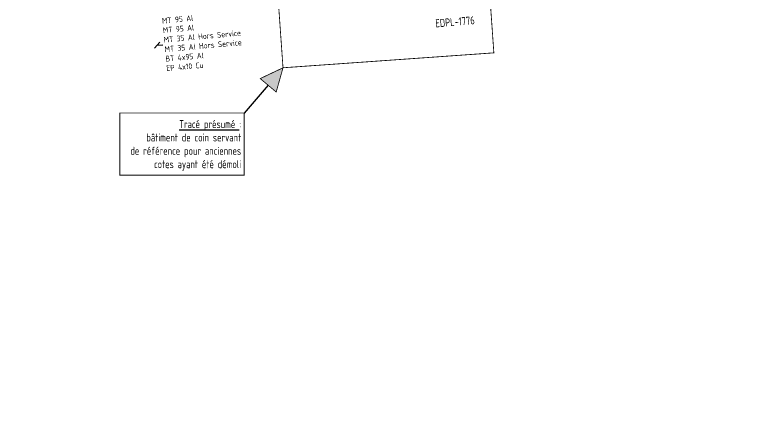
# Model space of a CAD drawing. Header units: millimetres. Extents: x 93 to 1284, y -277 to 574.
# Drawn here: x 629.2 to 956.8, y 159.6 to 342.3 of the extents above; entities that cross this region are included whole.
import ezdxf
from ezdxf.enums import TextEntityAlignment as Align

# ---------------------------------------------------------------- set-up
doc = ezdxf.new("R2010")
doc.units = ezdxf.units.MM
doc.layers.add('INDICATION', color=7, linetype='CONTINUOUS')
doc.layers.add('RASTER', color=7, linetype='CONTINUOUS')
doc.styles.add('indication', font='isocp.shx', dxfattribs={"width": 0.85, "height": 6})
doc.styles.add('INDICATIONS', font='isocp.shx', dxfattribs={"width": 0.85})
doc.styles.get("Standard").update_dxf_attribs({"font": 'romans.shx', "width": 0.85})
doc.dimstyles.get("Standard").update_dxf_attribs({"dimtxt": 0.18, "dimasz": 0.18, "dimexe": 0.18, "dimexo": 0.0625, "dimgap": 0.09, "dimtad": 0, "dimtih": 1, "dimtoh": 1, "dimdec": 4, "dimzin": 0, "dimdsep": 46, "dimtxsty": 'Standard', "dimcen": 0.09, "dimadec": 0, "dimazin": 0, "dimtfac": 1, "dimtdec": 4, "dimtofl": 0, "dimtmove": 0, "dimatfit": 3, "dimfxl": 0, "dimtolj": 1, "dimtzin": 0, "dimarcsym": 0})
picture_1 = doc.add_image_def('image1.tif', size_in_pixel=(9374, 6692))

msp = doc.modelspace()

# ---------------------------------------------------------------- hatches: boundary and pattern name
at = {"layer": 'INDICATION'}
msp.add_hatch(color=256, dxfattribs=at).paths.add_polyline_path([(746.4, 319.26), (736.44, 314.53), (743.42, 308.68)])

# ---------------------------------------------------------------- linework, layer by layer
at = {"layer": 'INDICATION', "const_width": 0.35, "flags": 128}
for points in [[(746.4, 319.26), (838.61, 325.78), (833.07, 404.14), (740.86, 397.62)], [(729.44, 272.33), (675.05, 272.33), (675.05, 299.46), (729.44, 299.46)]]:
    msp.add_lwpolyline(points, close=True, dxfattribs=at)
msp.add_lwpolyline([(746.4, 319.26), (736.44, 314.53), (743.42, 308.68), (746.4, 319.26)], dxfattribs=at)
at = {"layer": 'INDICATION', "flags": 128}
msp.add_lwpolyline([(739.93, 311.61), (729.44, 299.46)], dxfattribs=at)

# ---------------------------------------------------------------- texts
at = {"layer": 'INDICATION', "style": 'INDICATIONS', "width": 0.85}
msp.add_text('EDPL-1776', height=3.5, rotation=4.8435, dxfattribs=at).set_placement((821.78, 337.61), align=Align.CENTER)
at = {"layer": 'INDICATION', "insert": (694.44, 329.41), "char_height": 2.5, "attachment_point": 4, "rotation": 5.2082, "style": 'INDICATIONS'}
msp.add_mtext('MT 95 Al\\PMT 95 Al\\P{\\C252;MT 35 Al Hors Service \\PMT 35 Al Hors Service\\P}BT 4x95 Al\\PEP 4x10 Cu', dxfattribs=at)
at = {"layer": 'INDICATION', "insert": (728.09, 274.32), "char_height": 3.5, "attachment_point": 9, "style": 'indication'}
msp.add_mtext('\\A1;{\\LTracé présumé} :\\Pbâtiment de coin servant\\Pde référence pour anciennes\\Pcotes ayant été démoli', dxfattribs=at)

# ---------------------------------------------------------------- pictures from other files: only their frames are drawn
at = {"layer": 'RASTER'}
image = msp.add_image(picture_1, insert=(93.31, -276.53), size_in_units=(1190.66, 850), dxfattribs=at)
image.dxf.flags = 11

# ---------------------------------------------------------------- leaders
at = {"layer": 'INDICATION', "annotation_type": 0, "has_hookline": 1, "hookline_direction": 0, "text_width": 27.42, "horizontal_direction": (0.995871, 0.090775, 0)}
msp.add_leader([(691.33, 329.12), (693.82, 329.35)], dimstyle='Standard', override={"dimasz": 2.5, "dimgap": -0.63, "dimtad": 0, "dimldrblk": 'Oblique'}, dxfattribs=at)

doc.saveas('drawing.dxf')
